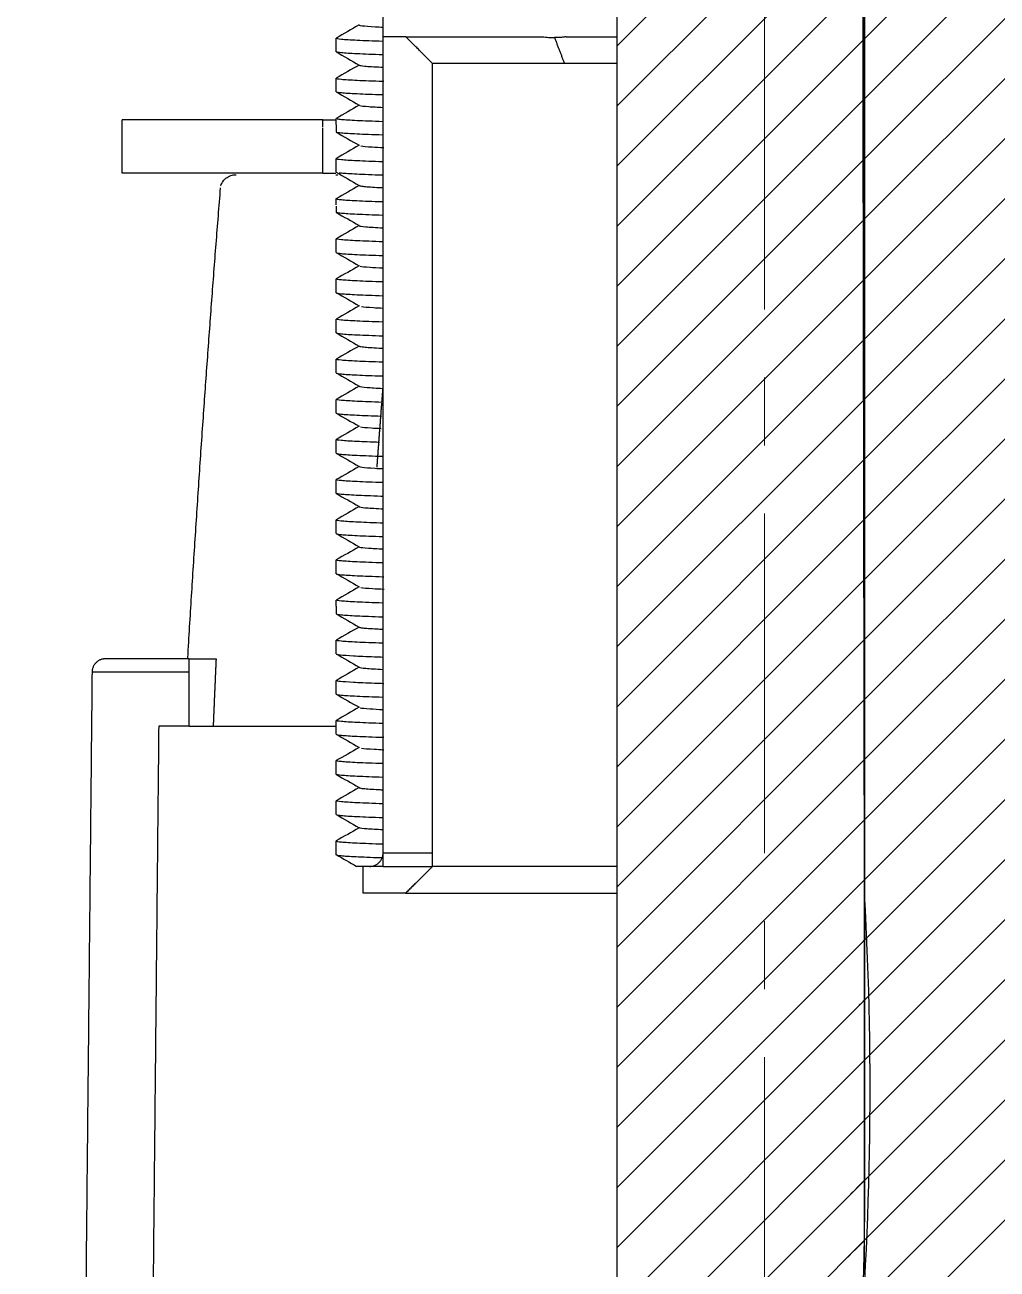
# Model space of a CAD drawing. Header units: millimetres. Extents: x 5775 to 7118, y 2756 to 3596.
# Drawn here: x 6996.28 to 7032.63, y 2988.44 to 3034.94 of the extents above; entities that cross this region are included whole.
import ezdxf

# ---------------------------------------------------------------- set-up
doc = ezdxf.new("R2010")
doc.units = ezdxf.units.MM
doc.linetypes.add('CENTERX2', pattern=[20.32, 12.7, -2.54, 2.54, -2.54])
doc.layers.add('CENTER', color=1, linetype='CENTERX2', lineweight=15)
doc.layers.add('HATCH', color=5, linetype='Continuous')
pattern_1 = [(45, (2875.3092, 107.8626), (-1.122532, 1.122532), [])]

msp = doc.modelspace()

# ---------------------------------------------------------------- hatches: boundary and pattern name
at = {"layer": 'HATCH', "true_color": 0xed1f24}
h = msp.add_hatch(dxfattribs=at)
h.set_pattern_fill('ANSI31', color=240, scale=0.5)
h.set_pattern_definition(pattern_1)
edge = h.paths.add_edge_path()
edge.add_spline(control_points=[(6830.942, 3343.46), (6829.305, 3343.62), (6827.669, 3343.781), (6826.032, 3343.941)], knot_values=[0.02082, 0.02082, 0.02082, 0.02082, 1, 1, 1, 1], weights=[1, 1, 1, 1], degree=3, periodic=0)
edge.add_spline(control_points=[(6826.032, 3343.941), (6826.078, 3344.172), (6826.123, 3344.403), (6826.168, 3344.634), (6826.169, 3344.639), (6826.17, 3344.643), (6826.171, 3344.648)], knot_values=[571.383493, 571.383493, 571.383493, 571.383493, 572.025144, 572.025144, 572.025144, 572.037717, 572.037717, 572.037717, 572.037717], weights=[1, 1, 1, 1, 1, 1, 1], degree=3, periodic=0)
edge.add_spline(control_points=[(6826.171, 3344.648), (6826.228, 3344.939), (6826.287, 3345.231), (6827.067, 3349.02), (6827.984, 3352.494), (6830.206, 3359.339), (6831.51, 3362.704), (6834.784, 3369.939), (6836.841, 3373.771), (6840.27, 3379.254), (6841.47, 3381.039), (6843.978, 3384.513), (6845.284, 3386.201), (6847.991, 3389.472), (6849.392, 3391.056), (6852.272, 3394.109), (6853.752, 3395.578), (6856.77, 3398.388), (6858.301, 3399.727), (6862.963, 3403.55), (6866.234, 3405.912), (6873.078, 3410.229), (6876.658, 3412.186), (6884.038, 3415.634), (6887.843, 3417.129), (6895.078, 3419.456), (6898.488, 3420.35), (6905.352, 3421.76), (6908.804, 3422.275), (6913.878, 3422.758), (6915.509, 3422.872), (6918.758, 3423.016), (6920.374, 3423.047), (6923.606, 3423.029), (6925.228, 3422.98), (6929.928, 3422.718), (6933.016, 3422.399), (6941.187, 3421.153), (6946.254, 3419.963), (6956.174, 3416.769), (6961.015, 3414.767), (6970.294, 3410.024), (6974.721, 3407.286), (6982.151, 3401.839), (6985.255, 3399.245), (6989.317, 3395.405), (6990.442, 3394.287), (6994.626, 3389.923), (6997.524, 3386.456), (7002.499, 3379.563), (7004.632, 3376.194), (7008.483, 3369.185), (7010.195, 3365.551), (7013.159, 3358.102), (7014.408, 3354.285), (7016.42, 3346.565), (7017.184, 3342.657), (7018.274, 3334.461), (7018.552, 3330.175), (7018.552, 3325.94)], knot_values=[310.679283, 310.679283, 310.679283, 310.679283, 311.488996, 311.488996, 321.211898, 321.211898, 330.934801, 330.934801, 342.656507, 342.656507, 348.51736, 348.51736, 354.378213, 354.378213, 360.239066, 360.239066, 366.099919, 366.099919, 371.729383, 371.729383, 382.73059, 382.73059, 393.731797, 393.731797, 404.733003, 404.733003, 414.276214, 414.276214, 423.819425, 423.819425, 428.345828, 428.345828, 432.87223, 432.87223, 437.398632, 437.398632, 445.944145, 445.944145, 460.0257, 460.0257, 474.107256, 474.107256, 488.188811, 488.188811, 499.330812, 499.330812, 503.789592, 503.789592, 516.223688, 516.223688, 527.044101, 527.044101, 537.864514, 537.864514, 548.684928, 548.684928, 559.505341, 559.505341, 571.383493, 571.383493, 571.383493, 571.383493], weights=[1, 1, 1, 1, 1, 1, 1, 1, 1, 1, 1, 1, 1, 1, 1, 1, 1, 1, 1, 1, 1, 1, 1, 1, 1, 1, 1, 1, 1, 1, 1, 1, 1, 1, 1, 1, 1, 1, 1, 1, 1, 1, 1, 1, 1, 1, 1, 1, 1, 1, 1, 1, 1, 1, 1, 1, 1, 1, 1, 1], degree=3, periodic=0)
edge.add_spline(control_points=[(7018.552, 3325.94), (7018.423, 3142.163), (7018.423, 3064.502), (7018.423, 2948.402)], knot_values=[310.255033, 310.255033, 310.255033, 310.255033, 310.679283, 310.679283, 310.679283, 310.679283], weights=[1, 1, 1, 1], degree=3, periodic=0)
edge.add_arc((6974.897, 2972.996), 50, 330.5183, 349.8421)
edge.add_arc((6898.755, 2995.139), 129.125, 346.12667, 363.2479)
edge.add_line((7027.673, 3002.455), (7027.505, 3098.374))
edge.add_spline(control_points=[(7027.505, 3098.374), (7027.505, 3098.374), (7027.505, 3098.374), (7027.505, 3098.375)], knot_values=[308.824903, 308.824903, 308.824903, 308.824903, 308.824909, 308.824909, 308.824909, 308.824909], weights=[1, 1, 1, 1], degree=3, periodic=0)
edge.add_spline(control_points=[(7027.505, 3098.375), (7028.261, 3098.374), (7028.841, 3098.374), (7029.422, 3098.374)], knot_values=[307.825713, 307.825713, 307.825713, 307.825713, 308.824903, 308.824903, 308.824903, 308.824903], weights=[1, 1, 1, 1], degree=3, periodic=0)
edge.add_line((7028.529, 3098.374), (7029.423, 3098.374))
edge.add_spline(control_points=[(7029.423, 3098.374), (7029.423, 3098.882), (7029.423, 3099.389), (7029.423, 3099.896)], knot_values=[307.820714, 307.820714, 307.820714, 307.820714, 307.824903, 307.824903, 307.824903, 307.824903], weights=[1, 1, 1, 1], degree=3, periodic=0)
edge.add_spline(control_points=[(7029.423, 3099.896), (7029.532, 3099.934), (7029.644, 3099.967), (7029.837, 3100.01), (7030.412, 3100.067), (7030.429, 3100.067)], knot_values=[3.592814, 3.592814, 3.592814, 3.592814, 4.154151, 4.154151, 4.546622, 4.546622, 4.546622, 4.546622], weights=[1, 1, 1, 1, 1, 1], degree=3, periodic=0)
edge.add_spline(control_points=[(7030.429, 3100.067), (7030.444, 3100.067), (7030.489, 3100.067), (7030.561, 3100.067)], knot_values=[4.546622, 4.546622, 4.546622, 4.546622, 4.905522, 4.905522, 4.905522, 4.905522], weights=[1, 1, 1, 1], degree=3, periodic=0)
edge.add_spline(control_points=[(7030.561, 3100.067), (7032.315, 3100.067), (7034.069, 3100.067), (7035.823, 3100.067)], knot_values=[4.905522, 4.905522, 4.905522, 4.905522, 10.167191, 10.167191, 10.167191, 10.167191], weights=[1, 1, 1, 1], degree=3, periodic=0)
edge.add_spline(control_points=[(7035.823, 3100.067), (7036.409, 3100.067), (7036.823, 3100.481), (7036.823, 3101.067)], knot_values=[10.167191, 10.167191, 10.167191, 10.167191, 11.737987, 11.737987, 11.737987, 11.737987], weights=[1, 0.804738, 0.804738, 1], degree=3, periodic=0)
edge.add_spline(control_points=[(7036.823, 3101.067), (7036.823, 3102.732), (7036.823, 3104.399), (7036.823, 3106.067)], knot_values=[11.737987, 11.737987, 11.737987, 11.737987, 16.733068, 16.733068, 16.733068, 16.733068], weights=[1, 1, 1, 1], degree=3, periodic=0)
edge.add_spline(control_points=[(7036.823, 3106.067), (7034.046, 3106.067), (7031.504, 3106.067), (7029.423, 3106.067)], knot_values=[16.733068, 16.733068, 16.733068, 16.733068, 18.691736, 18.691736, 18.691736, 18.691736], weights=[1, 0.941042, 0.907757, 0.898145], degree=3, periodic=0)
edge.add_spline(control_points=[(7029.423, 3106.067), (7029.423, 3141.826), (7029.418, 3179.891), (7029.352, 3325.94)], knot_values=[307.507101, 307.507101, 307.507101, 307.507101, 307.803647, 307.803647, 307.803647, 307.803647], weights=[1, 1, 1, 1], degree=3, periodic=0)
edge.add_spline(control_points=[(7029.352, 3325.94), (7029.352, 3326.153), (7029.352, 3326.367), (7029.322, 3331.431), (7028.964, 3336.418), (7027.494, 3346.522), (7026.381, 3351.646), (7023.339, 3361.853), (7021.409, 3366.945), (7016.722, 3376.893), (7013.963, 3381.759), (7007.749, 3390.942), (7004.308, 3395.279), (6997.112, 3403.035), (6993.4, 3406.508), (6985.564, 3412.875), (6981.434, 3415.769), (6972.892, 3420.92), (6968.479, 3423.174), (6958.513, 3427.451), (6952.928, 3429.306), (6941.786, 3432.062), (6936.233, 3432.962), (6928.828, 3433.606), (6926.875, 3433.721), (6923.006, 3433.846), (6921.103, 3433.857), (6913.984, 3433.706), (6908.655, 3433.217), (6900.401, 3431.806), (6897.522, 3431.195), (6890.58, 3429.414), (6886.511, 3428.117), (6878.465, 3425.001), (6874.485, 3423.181), (6866.708, 3419.025), (6862.916, 3416.691), (6855.608, 3411.536), (6852.096, 3408.719), (6844.654, 3401.936), (6840.821, 3397.856), (6834.289, 3389.727), (6831.504, 3385.73), (6826.535, 3377.481), (6824.349, 3373.222), (6820.593, 3364.57), (6819.026, 3360.177), (6816.724, 3352.177), (6815.891, 3348.575), (6815.249, 3344.998)], knot_values=[5, 5, 5, 5, 5.675124, 5.675124, 20.98655, 20.98655, 36.297976, 36.297976, 51.609402, 51.609402, 66.920828, 66.920828, 81.852468, 81.852468, 95.53517, 95.53517, 109.217873, 109.217873, 122.900575, 122.900575, 139.618343, 139.618343, 156.33611, 156.33611, 162.388265, 162.388265, 168.44042, 168.44042, 184.688464, 184.688464, 193.315742, 193.315742, 205.481195, 205.481195, 217.646647, 217.646647, 229.812099, 229.812099, 241.977552, 241.977552, 257.03947, 257.03947, 270.259311, 270.259311, 283.479153, 283.479153, 296.698995, 296.698995, 307.507101, 307.507101, 307.507101, 307.507101], weights=[1, 1, 1, 1, 1, 1, 1, 1, 1, 1, 1, 1, 1, 1, 1, 1, 1, 1, 1, 1, 1, 1, 1, 1, 1, 1, 1, 1, 1, 1, 1, 1, 1, 1, 1, 1, 1, 1, 1, 1, 1, 1, 1, 1, 1, 1, 1, 1, 1, 1], degree=3, periodic=0)
edge.add_spline(control_points=[(6815.249, 3344.998), (6813.309, 3345.188), (6811.638, 3345.352), (6809.966, 3345.515)], knot_values=[4, 4, 4, 4, 5, 5, 5, 5], weights=[1, 1, 1, 1], degree=3, periodic=0)
edge.add_spline(control_points=[(6809.966, 3345.515), (6806.833, 3317.005), (6803.7, 3288.494), (6800.571, 3260.024)], knot_values=[3, 3, 3, 3, 4, 4, 4, 4], weights=[1, 1, 1, 1], degree=3, periodic=0)
edge.add_spline(control_points=[(6800.571, 3260.024), (6808.235, 3259.273), (6815.898, 3258.522), (6823.561, 3257.771)], knot_values=[2, 2, 2, 2, 3, 3, 3, 3], weights=[1, 1, 1, 1], degree=3, periodic=0)
edge.add_spline(control_points=[(6823.561, 3257.771), (6826.022, 3286.334), (6828.482, 3314.897), (6830.942, 3343.46)], knot_values=[1, 1, 1, 1, 2, 2, 2, 2], weights=[1, 1, 1, 1], degree=3, periodic=0)
h = msp.add_hatch(dxfattribs=at)
h.set_pattern_fill('ANSI31', color=240, scale=0.5)
h.set_pattern_definition(pattern_1)
edge = h.paths.add_edge_path()
edge.add_line((7060.323, 3113.817), (7041.423, 3113.817))
edge.add_line((7041.423, 3113.817), (7041.423, 3107.317))
edge.add_line((7041.423, 3107.317), (7039.173, 3107.317))
edge.add_line((7039.173, 3107.317), (7039.173, 3098.374))
edge.add_line((7039.173, 3098.374), (7027.505, 3098.374))
edge.add_spline(control_points=[(7027.505, 3098.374), (7027.506, 3098.218), (7027.506, 3098.062), (7027.507, 3097.906)], knot_values=[308.824909, 308.824909, 308.824909, 308.824909, 308.829538, 308.829538, 308.829538, 308.829538], weights=[1, 1, 1, 1], degree=3, periodic=0)
edge.add_spline(control_points=[(7027.507, 3097.906), (7027.673, 3064.398), (7027.673, 3034.304), (7027.674, 3002.455)], knot_values=[308.829538, 308.829538, 308.829538, 308.829538, 309.824903, 309.824903, 309.824903, 309.824903], weights=[1, 1, 1, 1], degree=3, periodic=0)
edge.add_arc((6898.755, 2995.139), 129.125, -6.49446, 3.24023, ccw=False)
edge.add_spline(control_points=[(7026.696, 2977.692), (7026.872, 2978.999), (7027.041, 2980.389), (7027.06, 2980.5), (7027.053, 2980.648), (7027.36, 2983.541), (7027.592, 2986.849), (7027.673, 2989.359), (7027.673, 2994.984), (7027.673, 2999.182), (7027.674, 3002.437)], knot_values=[309.824948, 309.824948, 309.824948, 309.824948, 309.833274, 309.833978, 309.834708, 309.846755, 309.847974, 309.859, 309.866317, 309.891884, 309.891884, 309.891884, 309.891884], weights=[0.999824, 0.999892, 0.999975, 0.999736, 0.999388, 0.999379, 0.999401, 0.999437, 0.999586, 0.999788, 0.999999], degree=3, periodic=0)
edge.add_arc((6898.755, 2995.139), 129.125, 351.42165, 353.0454, ccw=False)
edge.add_spline(control_points=[(7025.874, 2972.463), (7025.95, 2972.833), (7026.048, 2973.344), (7026.305, 2974.939), (7026.509, 2976.304), (7026.682, 2977.585), (7026.696, 2977.692)], knot_values=[309.891884, 309.891884, 309.891884, 309.891884, 309.894557, 309.895522, 309.90299, 309.903675, 309.903675, 309.903675, 309.903675], weights=[0.99969, 0.999689, 0.999691, 0.99971, 0.999753, 0.999819, 0.999824], degree=3, periodic=0)
edge.add_arc((6898.755, 2995.139), 129.125, 346.12667, 350.60469, ccw=False)
edge.add_arc((6974.897, 2972.996), 50, 325.0318, 349.8421, ccw=False)
edge.add_line((7015.871, 2944.34), (7004.152, 2927.584))
edge.add_arc((7033.47, 2907.082), 35.774, 145.0353, 180.0023)
edge.add_line((6997.695, 2907.081), (6997.695, 2871.843))
edge.add_line((6997.695, 2871.843), (7009.195, 2871.843))
edge.add_line((7009.195, 2871.843), (7009.195, 2901.843))
edge.add_line((7009.195, 2901.843), (7009.195, 2907.081))
edge.add_arc((7033.47, 2907.082), 24.274, 145.0371, 180.0034, ccw=False)
edge.add_line((7013.576, 2920.993), (7025.295, 2937.749))
edge.add_arc((6974.897, 2972.996), 61.5, 325.03178, 339.96887)
edge.add_arc((7057.541, 2961.096), 26.5, 200.2347, 214.996)
edge.add_line((7035.833, 2945.897), (7053.27, 2920.991))
edge.add_arc((7033.402, 2907.081), 24.253, 0.0004, 34.9966, ccw=False)
edge.add_line((7057.655, 2907.081), (7057.655, 2871.843))
edge.add_line((7057.655, 2871.843), (7069.155, 2871.843))
edge.add_line((7069.155, 2871.843), (7069.155, 2907.081))
edge.add_arc((7037.044, 2908.23), 32.131, 357.9516, 397.0436)
edge.add_line((7062.691, 2927.586), (7048.138, 2948.372))
edge.add_arc((7070.652, 2967.221), 29.362, 200.0314, 219.9371, ccw=False)
edge.add_arc((7204.75, 2993.932), 165.812, 176.94927, 192.81159, ccw=False)
edge.add_line((7039.173, 3002.756), (7039.173, 3085.317))
edge.add_line((7039.173, 3085.317), (7041.423, 3085.317))
edge.add_line((7041.423, 3085.317), (7041.423, 3078.817))
edge.add_line((7041.423, 3078.817), (7060.323, 3078.817))
edge.add_line((7060.323, 3078.817), (7060.323, 3113.817))

# ---------------------------------------------------------------- linework, layer by layer
at = {"color": 7, "linetype": 'Continuous', "lineweight": 25}
msp.add_line((7027.673, 2988.443), (7027.673, 3064.679), dxfattribs=at)
for points, degree in [([(7009.673, 3034.491), (7009.673, 3035.941), (7009.673, 3037.802)], 2), ([(7008.777, 3034.936), (7008.492, 3034.771), (7008.208, 3034.607), (7007.923, 3034.442)], 3), ([(7007.923, 3033.929), (7007.923, 3034.186), (7007.923, 3034.443)], 2), ([(7010.523, 3034.491), (7010.098, 3034.491), (7009.673, 3034.491)], 2), ([(7007.923, 3033.929), (7008.208, 3033.765), (7008.493, 3033.6), (7008.777, 3033.436)], 3), ([(7008.778, 3033.436), (7008.493, 3033.271), (7008.208, 3033.107), (7007.923, 3032.942)], 3), ([(7027.667, 3033.635), (7027.67, 3033.638), (7027.673, 3033.641)], 2), ([(7007.923, 3032.429), (7007.923, 3032.686), (7007.923, 3032.943)], 2), ([(7007.923, 3032.429), (7008.208, 3032.265), (7008.492, 3032.1), (7008.777, 3031.936)], 3), ([(7008.777, 3031.936), (7008.492, 3031.771), (7008.208, 3031.607), (7007.923, 3031.443)], 3), ([(7007.423, 3031.391), (7003.673, 3031.391), (6999.923, 3031.391)], 2), ([(6999.923, 3029.391), (6999.923, 3030.391), (6999.923, 3031.391)], 2), ([(7007.923, 3031.215), (7007.923, 3031.329), (7007.923, 3031.443)], 2), ([(7007.423, 3029.391), (7007.423, 3030.234), (7007.423, 3031.078)], 2), ([(7007.923, 3031.201), (7007.923, 3031.065), (7007.923, 3030.929)], 2), ([(7007.923, 3030.929), (7008.208, 3030.765), (7008.492, 3030.6), (7008.777, 3030.436)], 3), ([(7008.777, 3030.436), (7008.492, 3030.271), (7008.208, 3030.107), (7007.923, 3029.943)], 3), ([(7007.423, 3029.391), (7003.673, 3029.391), (6999.923, 3029.391)], 2), ([(7007.923, 3029.429), (7008.208, 3029.265), (7008.492, 3029.1), (7008.777, 3028.936)], 3), ([(7008.777, 3028.936), (7008.493, 3028.771), (7008.208, 3028.607), (7007.923, 3028.442)], 3), ([(7007.923, 3028.166), (7007.923, 3028.048), (7007.923, 3027.929)], 2), ([(7007.923, 3027.929), (7008.207, 3027.765), (7008.492, 3027.6), (7008.777, 3027.436)], 3), ([(7008.777, 3027.436), (7008.492, 3027.271), (7008.207, 3027.107), (7007.923, 3026.943)], 3), ([(7007.923, 3026.429), (7008.208, 3026.265), (7008.492, 3026.1), (7008.777, 3025.936)], 3), ([(7008.777, 3025.936), (7008.492, 3025.771), (7008.208, 3025.607), (7007.923, 3025.442)], 3), ([(7007.923, 3024.929), (7008.208, 3024.765), (7008.493, 3024.6), (7008.777, 3024.436)], 3), ([(7008.778, 3024.436), (7008.493, 3024.271), (7008.208, 3024.107), (7007.923, 3023.942)], 3), ([(7007.923, 3023.429), (7008.208, 3023.265), (7008.493, 3023.1), (7008.777, 3022.936)], 3), ([(7008.778, 3022.936), (7008.493, 3022.771), (7008.208, 3022.607), (7007.923, 3022.442)], 3), ([(7007.923, 3021.929), (7008.208, 3021.765), (7008.492, 3021.6), (7008.777, 3021.436)], 3), ([(7008.777, 3021.436), (7008.493, 3021.271), (7008.208, 3021.107), (7007.923, 3020.942)], 3), ([(7007.923, 3020.429), (7008.208, 3020.265), (7008.492, 3020.101), (7008.777, 3019.936)], 3), ([(7008.777, 3019.935), (7008.493, 3019.771), (7008.208, 3019.607), (7007.923, 3019.442)], 3), ([(7007.923, 3018.929), (7008.208, 3018.765), (7008.493, 3018.6), (7008.777, 3018.436)], 3), ([(7008.778, 3018.436), (7008.493, 3018.271), (7008.208, 3018.107), (7007.923, 3017.942)], 3), ([(7007.923, 3017.429), (7008.208, 3017.265), (7008.492, 3017.1), (7008.777, 3016.936)], 3), ([(7008.777, 3016.936), (7008.492, 3016.771), (7008.208, 3016.607), (7007.923, 3016.443)], 3), ([(7007.923, 3015.929), (7008.208, 3015.765), (7008.493, 3015.6), (7008.778, 3015.436)], 3), ([(7008.778, 3015.436), (7008.493, 3015.271), (7008.208, 3015.107), (7007.923, 3014.942)], 3), ([(7007.923, 3014.429), (7008.208, 3014.265), (7008.493, 3014.1), (7008.777, 3013.936)], 3), ([(7008.778, 3013.936), (7008.493, 3013.771), (7008.208, 3013.607), (7007.923, 3013.442)], 3), ([(7007.923, 3013.216), (7007.923, 3013.072), (7007.923, 3012.929)], 2), ([(7007.923, 3012.929), (7008.207, 3012.765), (7008.492, 3012.6), (7008.777, 3012.436)], 3), ([(7008.777, 3012.436), (7008.492, 3012.271), (7008.208, 3012.107), (7007.923, 3011.943)], 3), ([(7007.923, 3011.429), (7008.208, 3011.265), (7008.492, 3011.1), (7008.777, 3010.936)], 3), ([(7002.423, 3011.248), (7000.859, 3011.248), (6999.295, 3011.248)], 2), ([(7008.777, 3010.936), (7008.493, 3010.771), (7008.208, 3010.607), (7007.923, 3010.442)], 3), ([(6998.793, 3010.751), (6998.67, 2998.437), (6998.547, 2986.123)], 2), ([(7007.923, 3009.929), (7008.208, 3009.765), (7008.492, 3009.6), (7008.777, 3009.436)], 3), ([(7008.777, 3009.436), (7008.492, 3009.271), (7008.208, 3009.107), (7007.923, 3008.943)], 3), ([(7001.285, 3008.736), (7001.162, 2996.421), (7001.039, 2984.106)], 2), ([(7002.423, 3008.736), (7001.854, 3008.736), (7001.285, 3008.736)], 2), ([(7007.923, 3008.429), (7008.208, 3008.265), (7008.492, 3008.1), (7008.777, 3007.936)], 3), ([(7008.777, 3007.936), (7008.492, 3007.771), (7008.208, 3007.607), (7007.923, 3007.443)], 3), ([(7007.923, 3006.929), (7008.208, 3006.765), (7008.493, 3006.6), (7008.777, 3006.436)], 3), ([(7008.777, 3006.436), (7008.493, 3006.271), (7008.208, 3006.107), (7007.923, 3005.942)], 3), ([(7007.923, 3005.429), (7008.208, 3005.265), (7008.493, 3005.101), (7008.777, 3004.936)], 3), ([(7008.777, 3004.936), (7008.492, 3004.771), (7008.208, 3004.607), (7007.923, 3004.443)], 3), ([(7007.923, 3003.929), (7007.923, 3004.186), (7007.923, 3004.443)], 2), ([(7007.924, 3003.93), (7008.177, 3003.784), (7008.43, 3003.638), (7008.683, 3003.492)], 3), ([(7009.173, 3003.491), (7008.928, 3003.491), (7008.682, 3003.491)], 2), ([(7009.673, 3003.491), (7009.423, 3003.491), (7009.173, 3003.491)], 2), ([(7011.523, 3003.491), (7011.023, 3002.991), (7010.523, 3002.491)], 2), ([(7027.674, 3003.34), (7027.673, 3003.341), (7027.671, 3003.342)], 2), ([(7010.523, 3002.491), (7009.723, 3002.491), (7008.923, 3002.491)], 2)]:
    msp.add_open_spline(points, degree=degree)
at = {"lineweight": -3}
for points, knots in [([(7008.782, 3034.929), (7008.796, 3034.922), (7008.893, 3034.901), (7009.22, 3034.876), (7009.57, 3034.858), (7009.673, 3034.853)], [269.763363, 269.763363, 269.763363, 269.763363, 271.226408, 273.692103, 274.602771, 274.602771, 274.602771, 274.602771]), ([(7007.923, 3034.443), (7007.923, 3034.43), (7008.053, 3034.405), (7008.645, 3034.367), (7009.294, 3034.342), (7009.672, 3034.33), (7009.673, 3034.33)], [-50.421311, -50.421311, -50.421311, -50.421311, -47.900246, -45.379181, -42.858115, -42.85474, -42.85474, -42.85474, -42.85474]), ([(7009.673, 3033.816), (7009.671, 3033.816), (7009.291, 3033.829), (7008.642, 3033.854), (7008.086, 3033.889), (7007.947, 3033.912), (7007.929, 3033.923)], [42.847031, 42.847031, 42.847031, 42.847031, 42.85806, 45.379123, 47.900185, 49.996853, 49.996853, 49.996853, 49.996853]), ([(7008.783, 3033.429), (7008.802, 3033.418), (7008.95, 3033.394), (7009.351, 3033.369), (7009.648, 3033.355), (7009.677, 3033.353)], [2.808689, 2.808689, 2.808689, 2.808689, 4.931383, 7.397074, 7.650675, 7.650675, 7.650675, 7.650675]), ([(7007.923, 3032.943), (7007.923, 3032.93), (7008.054, 3032.905), (7008.645, 3032.868), (7009.3, 3032.842), (7009.688, 3032.829), (7009.697, 3032.829)], [0.000002, 0.000002, 0.000002, 0.000002, 2.521064, 5.042128, 7.563192, 7.623769, 7.623769, 7.623769, 7.623769]), ([(7009.673, 3032.316), (7009.669, 3032.316), (7009.288, 3032.329), (7008.643, 3032.354), (7008.151, 3032.385), (7008.004, 3032.404), (7007.971, 3032.41)], [42.831783, 42.831783, 42.831783, 42.831783, 42.858089, 45.379153, 47.900217, 49.165638, 49.165638, 49.165638, 49.165638]), ([(7008.802, 3031.922), (7008.849, 3031.909), (7009.052, 3031.886), (7009.458, 3031.863), (7009.673, 3031.853)], [98.627656, 98.627656, 98.627656, 98.627656, 101.093347, 102.999775, 102.999775, 102.999775, 102.999775]), ([(7007.952, 3031.428), (7007.983, 3031.421), (7008.129, 3031.4), (7008.643, 3031.368), (7009.29, 3031.343), (7009.674, 3031.33), (7009.681, 3031.33)], [0.969936, 0.969936, 0.969936, 0.969936, 2.521066, 5.042133, 7.563199, 7.612204, 7.612204, 7.612204, 7.612204]), ([(7009.673, 3030.816), (7009.666, 3030.816), (7009.283, 3030.829), (7008.639, 3030.854), (7008.084, 3030.889), (7007.946, 3030.912), (7007.928, 3030.923)], [42.814055, 42.814055, 42.814055, 42.814055, 42.858127, 45.379193, 47.900259, 50.010329, 50.010329, 50.010329, 50.010329]), ([(7008.845, 3030.413), (7008.922, 3030.4), (7009.148, 3030.38), (7009.536, 3030.36), (7009.704, 3030.352)], [194.789621, 194.789621, 194.789621, 194.789621, 197.255312, 198.731669, 198.731669, 198.731669, 198.731669]), ([(7007.923, 3029.943), (7007.923, 3029.93), (7008.054, 3029.905), (7008.643, 3029.868), (7009.286, 3029.843), (7009.667, 3029.83), (7009.673, 3029.83)], [0, 0, 0, 0, 2.521064, 5.042128, 7.563192, 7.602845, 7.602845, 7.602845, 7.602845]), ([(7003.611, 3028.922), (7003.626, 3028.983), (7003.655, 3029.043), (7003.692, 3029.095), (7003.732, 3029.15), (7003.783, 3029.198), (7003.84, 3029.236), (7003.897, 3029.274), (7003.961, 3029.302), (7004.026, 3029.319), (7004.076, 3029.332), (7004.128, 3029.338), (7004.18, 3029.338)], [-0.7648052, -0.7648052, -0.7648052, -0.7648052, -0.5695643, -0.5695643, -0.5695643, -0.3619061, -0.3619061, -0.3619061, -0.155579, -0.155579, -0.155579, 0, 0, 0, 0]), ([(7009.684, 3029.316), (7009.672, 3029.316), (7009.282, 3029.329), (7008.629, 3029.355), (7008.198, 3029.382), (7008.058, 3029.398), (7008.034, 3029.401)], [42.776122, 42.776122, 42.776122, 42.776122, 42.858089, 45.379153, 47.900217, 48.511764, 48.511764, 48.511764, 48.511764]), ([(7008.783, 3028.93), (7008.798, 3028.921), (7008.909, 3028.899), (7009.257, 3028.874), (7009.6, 3028.857), (7009.688, 3028.853)], [289.319414, 289.319414, 289.319414, 289.319414, 290.951585, 293.417277, 294.190297, 294.190297, 294.190297, 294.190297]), ([(7007.923, 3028.443), (7007.923, 3028.43), (7008.055, 3028.405), (7008.634, 3028.368), (7009.283, 3028.343), (7009.666, 3028.33), (7009.673, 3028.33)], [0.000001, 0.000001, 0.000001, 0.000001, 2.521062, 5.042125, 7.563187, 7.612187, 7.612187, 7.612187, 7.612187]), ([(7009.689, 3027.816), (7009.683, 3027.816), (7009.296, 3027.828), (7008.639, 3027.854), (7008.123, 3027.887), (7007.979, 3027.907), (7007.949, 3027.915)], [-7.60779, -7.60779, -7.60779, -7.60779, -7.563198, -5.042132, -2.521066, -0.918013, -0.918013, -0.918013, -0.918013]), ([(7008.782, 3027.429), (7008.804, 3027.417), (7008.973, 3027.392), (7009.394, 3027.366), (7009.673, 3027.353), (7009.673, 3027.353)], [22.300369, 22.300369, 22.300369, 22.300369, 24.656914, 27.122606, 27.124112, 27.124112, 27.124112, 27.124112]), ([(7009.693, 3026.829), (7009.686, 3026.83), (7009.3, 3026.842), (7008.645, 3026.868), (7008.054, 3026.905), (7007.923, 3026.93), (7007.923, 3026.943)], [42.807733, 42.807733, 42.807733, 42.807733, 42.858123, 45.379189, 47.900255, 50.421321, 50.421321, 50.421321, 50.421321]), ([(7007.928, 3026.423), (7007.946, 3026.413), (7008.083, 3026.389), (7008.641, 3026.354), (7009.293, 3026.329), (7009.674, 3026.316), (7009.674, 3026.316)], [-50.009917, -50.009917, -50.009917, -50.009917, -47.900248, -45.379182, -42.858116, -42.855796, -42.855796, -42.855796, -42.855796]), ([(7008.815, 3025.919), (7008.873, 3025.906), (7009.084, 3025.884), (7009.48, 3025.862), (7009.673, 3025.853)], [118.353188, 118.353188, 118.353188, 118.353188, 120.818879, 122.546926, 122.546926, 122.546926, 122.546926]), ([(7009.678, 3025.33), (7009.676, 3025.33), (7009.295, 3025.342), (7008.645, 3025.367), (7008.053, 3025.405), (7007.923, 3025.43), (7007.923, 3025.443)], [-7.57753, -7.57753, -7.57753, -7.57753, -7.563197, -5.042131, -2.521066, -0.000001, -0.000001, -0.000001, -0.000001]), ([(7007.928, 3024.923), (7007.946, 3024.912), (7008.085, 3024.889), (7008.642, 3024.854), (7009.291, 3024.829), (7009.671, 3024.816), (7009.673, 3024.816)], [-50.006323, -50.006323, -50.006323, -50.006323, -47.900186, -45.379124, -42.858062, -42.847492, -42.847492, -42.847492, -42.847492]), ([(7008.861, 3024.411), (7008.947, 3024.398), (7009.171, 3024.379), (7009.538, 3024.36), (7009.673, 3024.353)], [214.515153, 214.515153, 214.515153, 214.515153, 216.980845, 218.180136, 218.180136, 218.180136, 218.180136]), ([(7009.683, 3023.83), (7009.679, 3023.83), (7009.297, 3023.842), (7008.645, 3023.867), (7008.054, 3023.905), (7007.923, 3023.93), (7007.923, 3023.943)], [-7.591504, -7.591504, -7.591504, -7.591504, -7.563191, -5.042128, -2.521064, -0.000002, -0.000002, -0.000002, -0.000002]), ([(7007.929, 3023.423), (7007.947, 3023.412), (7008.085, 3023.389), (7008.643, 3023.354), (7009.291, 3023.329), (7009.674, 3023.316), (7009.68, 3023.316)], [0.422702, 0.422702, 0.422702, 0.422702, 2.521063, 5.042127, 7.56319, 7.604733, 7.604733, 7.604733, 7.604733]), ([(7008.783, 3022.929), (7008.8, 3022.919), (7008.931, 3022.897), (7009.306, 3022.871), (7009.628, 3022.856), (7009.685, 3022.853)], [308.769426, 308.769426, 308.769426, 308.769426, 310.677118, 313.14281, 313.642632, 313.642632, 313.642632, 313.642632]), ([(7009.673, 3022.33), (7009.669, 3022.33), (7009.288, 3022.343), (7008.643, 3022.368), (7008.053, 3022.405), (7007.923, 3022.43), (7007.923, 3022.443)], [42.829064, 42.829064, 42.829064, 42.829064, 42.858119, 45.379185, 47.900251, 50.421315, 50.421315, 50.421315, 50.421315]), ([(7007.928, 3021.923), (7007.946, 3021.913), (7008.084, 3021.889), (7008.639, 3021.854), (7009.286, 3021.829), (7009.675, 3021.816), (7009.686, 3021.816)], [0.411324, 0.411324, 0.411324, 0.411324, 2.521066, 5.042132, 7.563198, 7.637467, 7.637467, 7.637467, 7.637467]), ([(7008.788, 3021.427), (7008.818, 3021.414), (7009, 3021.39), (7009.42, 3021.365), (7009.672, 3021.353)], [41.916754, 41.916754, 41.916754, 41.916754, 44.382445, 46.624789, 46.624789, 46.624789, 46.624789]), ([(7009.63, 3020.831), (7009.266, 3020.843), (7008.638, 3020.868), (7008.054, 3020.905), (7007.923, 3020.93), (7007.923, 3020.943)], [42.912817, 42.912817, 42.912817, 42.912817, 45.379141, 47.900204, 50.421267, 50.421267, 50.421267, 50.421267]), ([(7007.929, 3020.423), (7007.946, 3020.412), (7008.085, 3020.39), (7008.623, 3020.355), (7009.252, 3020.33), (7009.612, 3020.318)], [-50.000784, -50.000784, -50.000784, -50.000784, -47.900212, -45.379148, -42.937241, -42.937241, -42.937241, -42.937241]), ([(7008.83, 3019.916), (7008.899, 3019.903), (7009.103, 3019.883), (7009.46, 3019.864), (7009.599, 3019.857)], [138.078719, 138.078719, 138.078719, 138.078719, 140.544411, 141.830479, 141.830479, 141.830479, 141.830479]), ([(7009.542, 3019.334), (7009.215, 3019.345), (7008.615, 3019.369), (7008.055, 3019.405), (7007.923, 3019.43), (7007.923, 3019.443)], [-7.314601, -7.314601, -7.314601, -7.314601, -5.042125, -2.521062, -0.000002, -0.000002, -0.000002, -0.000002]), ([(7007.929, 3018.923), (7007.947, 3018.912), (7008.085, 3018.89), (7008.638, 3018.854), (7009.296, 3018.828), (7009.684, 3018.816), (7009.692, 3018.815)], [-49.994918, -49.994918, -49.994918, -49.994918, -47.900247, -45.379181, -42.858116, -42.803759, -42.803759, -42.803759, -42.803759]), ([(7008.783, 3018.429), (7008.796, 3018.422), (7008.891, 3018.402), (7009.217, 3018.376), (7009.566, 3018.358), (7009.673, 3018.353)], [232.835649, 232.835649, 232.835649, 232.835649, 234.240685, 236.706376, 237.668858, 237.668858, 237.668858, 237.668858]), ([(7009.68, 3017.83), (7009.677, 3017.83), (7009.296, 3017.842), (7008.644, 3017.868), (7008.054, 3017.905), (7007.923, 3017.93), (7007.923, 3017.943)], [-7.586284, -7.586284, -7.586284, -7.586284, -7.563197, -5.042131, -2.521066, -0.000002, -0.000002, -0.000002, -0.000002]), ([(7009.677, 3017.316), (7009.649, 3017.317), (7009.252, 3017.33), (7008.608, 3017.356), (7008.077, 3017.39), (7007.946, 3017.413), (7007.928, 3017.423)], [-7.492105, -7.492105, -7.492105, -7.492105, -7.309426, -4.872951, -2.436475, -0.418396, -0.418396, -0.418396, -0.418396]), ([(7008.782, 3016.929), (7008.802, 3016.918), (7008.955, 3016.894), (7009.354, 3016.869), (7009.649, 3016.855), (7009.673, 3016.853)], [328.235517, 328.235517, 328.235517, 328.235517, 330.40265, 332.868341, 333.083333, 333.083333, 333.083333, 333.083333]), ([(7007.923, 3016.443), (7007.923, 3016.431), (7008.044, 3016.407), (7008.596, 3016.37), (7009.236, 3016.344), (7009.635, 3016.331), (7009.673, 3016.33)], [-36.547134, -36.547134, -36.547134, -36.547134, -34.110659, -31.674183, -29.237708, -28.986465, -28.986465, -28.986465, -28.986465]), ([(7007.929, 3015.923), (7007.947, 3015.912), (7008.086, 3015.889), (7008.642, 3015.854), (7009.294, 3015.829), (7009.678, 3015.816), (7009.682, 3015.816)], [-49.998818, -49.998818, -49.998818, -49.998818, -47.900184, -45.379122, -42.858059, -42.826054, -42.826054, -42.826054, -42.826054]), ([(7008.798, 3015.423), (7008.841, 3015.41), (7009.04, 3015.387), (7009.455, 3015.363), (7009.687, 3015.353)], [61.642285, 61.642285, 61.642285, 61.642285, 64.107977, 66.149536, 66.149536, 66.149536, 66.149536]), ([(7009.673, 3014.83), (7009.672, 3014.83), (7009.293, 3014.842), (7008.645, 3014.868), (7008.054, 3014.905), (7007.923, 3014.93), (7007.923, 3014.943)], [-7.570647, -7.570647, -7.570647, -7.570647, -7.563192, -5.042128, -2.521064, -0.000002, -0.000002, -0.000002, -0.000002]), ([(7007.928, 3014.423), (7007.947, 3014.412), (7008.086, 3014.389), (7008.643, 3014.354), (7009.297, 3014.328), (7009.69, 3014.316), (7009.704, 3014.315)], [0.424524, 0.424524, 0.424524, 0.424524, 2.521064, 5.042128, 7.563192, 7.658188, 7.658188, 7.658188, 7.658188]), ([(7008.847, 3013.913), (7008.925, 3013.9), (7009.156, 3013.88), (7009.546, 3013.859), (7009.709, 3013.852)], [157.804251, 157.804251, 157.804251, 157.804251, 160.269942, 161.692777, 161.692777, 161.692777, 161.692777]), ([(7009.675, 3013.33), (7009.67, 3013.33), (7009.288, 3013.343), (7008.643, 3013.368), (7008.053, 3013.405), (7007.923, 3013.43), (7007.923, 3013.443)], [-7.596967, -7.596967, -7.596967, -7.596967, -7.563199, -5.042132, -2.521066, -0.000001, -0.000001, -0.000001, -0.000001]), ([(7007.928, 3012.923), (7007.946, 3012.912), (7008.085, 3012.889), (7008.639, 3012.854), (7009.288, 3012.829), (7009.677, 3012.816), (7009.689, 3012.816)], [-50.007455, -50.007455, -50.007455, -50.007455, -47.90026, -45.379194, -42.858128, -42.778991, -42.778991, -42.778991, -42.778991]), ([(7008.782, 3012.429), (7008.797, 3012.421), (7008.908, 3012.399), (7009.254, 3012.374), (7009.589, 3012.357), (7009.673, 3012.353)], [252.324016, 252.324016, 252.324016, 252.324016, 253.966216, 256.431907, 257.180596, 257.180596, 257.180596, 257.180596]), ([(7009.677, 3011.83), (7009.669, 3011.83), (7009.287, 3011.843), (7008.643, 3011.868), (7008.054, 3011.905), (7007.923, 3011.93), (7007.923, 3011.943)], [-7.61074, -7.61074, -7.61074, -7.61074, -7.563192, -5.042128, -2.521064, 0, 0, 0, 0]), ([(7007.928, 3011.422), (7007.944, 3011.413), (7008.06, 3011.393), (7008.513, 3011.361), (7009.127, 3011.334), (7009.563, 3011.319), (7009.674, 3011.315)], [0.406989, 0.406989, 0.406989, 0.406989, 2.279366, 4.558733, 6.838099, 7.573175, 7.573175, 7.573175, 7.573175]), ([(7008.783, 3010.93), (7008.804, 3010.917), (7008.973, 3010.892), (7009.397, 3010.866), (7009.673, 3010.853)], [347.756276, 347.756276, 347.756276, 347.756276, 350.128181, 352.589966, 352.589966, 352.589966, 352.589966]), ([(7007.923, 3010.443), (7007.923, 3010.431), (7008.031, 3010.412), (7008.513, 3010.377), (7009.133, 3010.35), (7009.578, 3010.334), (7009.698, 3010.33)], [-15.95557, -15.95557, -15.95557, -15.95557, -13.676204, -11.396836, -9.117469, -8.329511, -8.329511, -8.329511, -8.329511]), ([(7007.928, 3009.923), (7007.946, 3009.912), (7008.085, 3009.89), (7008.639, 3009.854), (7009.293, 3009.829), (7009.676, 3009.816), (7009.679, 3009.816)], [0.422656, 0.422656, 0.422656, 0.422656, 2.521066, 5.042132, 7.563198, 7.585385, 7.585385, 7.585385, 7.585385]), ([(7008.814, 3009.419), (7008.872, 3009.406), (7009.084, 3009.384), (7009.486, 3009.362), (7009.684, 3009.353)], [81.367816, 81.367816, 81.367816, 81.367816, 83.833507, 85.568655, 85.568655, 85.568655, 85.568655]), ([(7009.683, 3008.83), (7009.679, 3008.83), (7009.297, 3008.842), (7008.645, 3008.868), (7008.054, 3008.905), (7007.923, 3008.93), (7007.923, 3008.943)], [42.830387, 42.830387, 42.830387, 42.830387, 42.858122, 45.379188, 47.900254, 50.42132, 50.42132, 50.42132, 50.42132]), ([(7007.928, 3008.423), (7007.946, 3008.413), (7008.084, 3008.389), (7008.641, 3008.354), (7009.3, 3008.328), (7009.691, 3008.316), (7009.701, 3008.315)], [-50.009383, -50.009383, -50.009383, -50.009383, -47.900251, -45.379185, -42.858119, -42.79754, -42.79754, -42.79754, -42.79754]), ([(7008.872, 3007.909), (7008.964, 3007.896), (7009.197, 3007.877), (7009.57, 3007.858), (7009.705, 3007.852)], [177.529779, 177.529779, 177.529779, 177.529779, 179.995471, 181.178575, 181.178575, 181.178575, 181.178575]), ([(7009.673, 3007.33), (7009.672, 3007.33), (7009.294, 3007.342), (7008.645, 3007.367), (7008.053, 3007.405), (7007.923, 3007.43), (7007.923, 3007.443)], [-7.566267, -7.566267, -7.566267, -7.566267, -7.563198, -5.042132, -2.521066, 0, 0, 0, 0]), ([(7009.685, 3006.816), (7009.68, 3006.816), (7009.295, 3006.829), (7008.642, 3006.854), (7008.085, 3006.889), (7007.946, 3006.913), (7007.928, 3006.923)], [42.819957, 42.819957, 42.819957, 42.819957, 42.858064, 45.379126, 47.900189, 50.008815, 50.008815, 50.008815, 50.008815]), ([(7008.783, 3006.429), (7008.8, 3006.42), (7008.925, 3006.397), (7009.294, 3006.372), (7009.624, 3006.356), (7009.69, 3006.353)], [271.869649, 271.869649, 271.869649, 271.869649, 273.691743, 276.157435, 276.736753, 276.736753, 276.736753, 276.736753]), ([(7009.673, 3005.83), (7009.672, 3005.83), (7009.294, 3005.842), (7008.645, 3005.867), (7008.054, 3005.905), (7007.923, 3005.93), (7007.923, 3005.943)], [-7.568119, -7.568119, -7.568119, -7.568119, -7.563192, -5.042128, -2.521064, -0.000002, -0.000002, -0.000002, -0.000002]), ([(7007.983, 3005.408), (7008.015, 3005.402), (7008.162, 3005.385), (7008.643, 3005.354), (7009.288, 3005.329), (7009.669, 3005.316), (7009.673, 3005.316)], [1.401229, 1.401229, 1.401229, 1.401229, 2.521064, 5.042127, 7.563191, 7.590571, 7.590571, 7.590571, 7.590571]), ([(7009.674, 3004.855), (7009.421, 3004.867), (7009.001, 3004.89), (7008.816, 3004.914), (7008.787, 3004.927)], [86.694251, 86.694251, 86.694251, 86.694251, 88.946138, 91.416864, 91.416864, 91.416864, 91.416864]), ([(7007.923, 3004.443), (7007.923, 3004.43), (7008.056, 3004.405), (7008.647, 3004.367), (7009.299, 3004.342), (7009.687, 3004.33), (7009.695, 3004.329)], [-50.421164, -50.421164, -50.421164, -50.421164, -47.900106, -45.379048, -42.85799, -42.80378, -42.80378, -42.80378, -42.80378]), ([(7007.928, 3003.923), (7007.945, 3003.913), (7008.077, 3003.89), (7008.603, 3003.856), (7009.229, 3003.831), (7009.616, 3003.818), (7009.642, 3003.817)], [0.402834, 0.402834, 0.402834, 0.402834, 2.453739, 4.907478, 7.361217, 7.532319, 7.532319, 7.532319, 7.532319])]:
    msp.add_open_spline(points, degree=3, knots=knots, dxfattribs=at)
for points, degree in [([(7009.673, 3003.491), (7009.673, 3018.991), (7009.673, 3034.491)], 2), ([(7011.523, 3033.491), (7011.023, 3033.991), (7010.523, 3034.491)], 2), ([(7015.629, 3034.491), (7015.709, 3034.48), (7015.862, 3034.464), (7016.01, 3034.459), (7016.082, 3034.459)], 3), ([(7016.521, 3034.491), (7016.472, 3034.484), (7016.375, 3034.472), (7016.229, 3034.461), (7016.131, 3034.459), (7016.082, 3034.459)], 3), ([(7016.082, 3034.459), (7016.268, 3033.975), (7016.454, 3033.491)], 2), ([(7011.523, 3003.491), (7011.523, 3018.491), (7011.523, 3033.491)], 2), ([(7007.423, 3031.109), (7007.423, 3031.25), (7007.423, 3031.391)], 2), ([(7007.923, 3029.429), (7007.923, 3029.686), (7007.923, 3029.943)], 2), ([(7007.913, 3029.338), (7007.945, 3029.338), (7007.978, 3029.338)], 2), ([(7007.923, 3028.215), (7007.923, 3028.329), (7007.923, 3028.443)], 2), ([(7007.923, 3026.429), (7007.923, 3026.686), (7007.923, 3026.943)], 2), ([(7008.783, 3025.93), (7008.78, 3025.931), (7008.778, 3025.932), (7008.776, 3025.934)], 3), ([(7007.923, 3024.929), (7007.923, 3025.186), (7007.923, 3025.443)], 2), ([(7007.923, 3023.429), (7007.923, 3023.686), (7007.923, 3023.943)], 2), ([(7007.923, 3021.929), (7007.923, 3022.186), (7007.923, 3022.443)], 2), ([(7007.923, 3020.429), (7007.923, 3020.686), (7007.923, 3020.943)], 2), ([(7007.923, 3018.929), (7007.923, 3019.186), (7007.923, 3019.443)], 2), ([(7007.923, 3017.429), (7007.923, 3017.686), (7007.923, 3017.943)], 2), ([(7007.923, 3015.929), (7007.923, 3016.186), (7007.923, 3016.443)], 2), ([(7007.923, 3014.429), (7007.923, 3014.686), (7007.923, 3014.943)], 2), ([(7007.923, 3013.215), (7007.923, 3013.329), (7007.923, 3013.443)], 2), ([(7007.923, 3011.428), (7007.923, 3011.685), (7007.923, 3011.943)], 2), ([(7002.423, 3008.736), (7002.423, 3009.992), (7002.423, 3011.248)], 2), ([(7007.923, 3009.929), (7007.923, 3010.186), (7007.923, 3010.443)], 2), ([(7003.321, 3008.736), (7005.624, 3008.736), (7007.927, 3008.736)], 2), ([(7007.923, 3008.429), (7007.923, 3008.686), (7007.923, 3008.943)], 2), ([(7007.923, 3006.929), (7007.923, 3007.186), (7007.923, 3007.443)], 2), ([(7007.923, 3005.429), (7007.923, 3005.686), (7007.923, 3005.943)], 2), ([(7008.923, 3002.491), (7008.923, 3002.991), (7008.923, 3003.491)], 2)]:
    msp.add_open_spline(points, degree=degree, dxfattribs=at)
for points, weights in [([(7010.523, 3034.491), (7010.523, 3034.491), (7015.629, 3034.491)], [1, 0.84635998895, 1]), ([(7016.521, 3034.491), (7017.448, 3034.491), (7018.425, 3034.491)], [1, 0.99076510688, 0.993354546446]), ([(7016.454, 3033.491), (7011.523, 3033.491), (7011.523, 3033.491)], [1, 0.831762369948, 1]), ([(7018.425, 3033.491), (7017.405, 3033.491), (7016.454, 3033.491)], [0.991210073764, 0.987444117338, 1]), ([(7007.423, 3031.391), (7007.423, 3031.391), (7007.889, 3031.391)], [1, 0.952747558646, 0.920741583038]), ([(7007.423, 3029.391), (7007.423, 3029.391), (7007.913, 3029.391)], [1, 0.951621654403, 0.919224998871]), ([(7002.373, 3011.29), (7002.914, 3020.324), (7003.598, 3028.844)], [0.885158683888, 0.875305654849, 0.868524332197]), ([(7009.63, 3020.831), (7009.651, 3021.094), (7009.671, 3021.356)], [0.870895298702, 0.870574993498, 0.870260604334]), ([(7009.448, 3018.407), (7009.536, 3019.609), (7009.628, 3020.797)], [0.873966541338, 0.872391201787, 0.870937435565]), ([(7002.423, 3011.248), (7002.423, 3011.248), (7003.43, 3011.248)], [1, 0.988222170937, 1]), ([(7003.43, 3011.248), (7003.374, 3009.995), (7003.321, 3008.736)], [0.904258443417, 0.906156173553, 0.908124929741]), ([(7002.423, 3010.751), (6998.793, 3010.751), (6998.793, 3010.751)], [0.866091034637, 0.896403075075, 1]), ([(7002.423, 3008.736), (7002.423, 3008.736), (7003.321, 3008.736)], [1, 0.989500523673, 1]), ([(7011.523, 3003.991), (7009.673, 3003.991), (7009.673, 3003.991)], [0.869319285721, 0.901604008546, 1]), ([(7009.673, 3003.491), (7009.673, 3003.491), (7011.512, 3003.491)], [1, 0.965155860859, 0.995782787369]), ([(7018.424, 3003.491), (7011.523, 3003.491), (7011.523, 3003.491)], [0.94967303963, 0.734909399179, 1]), ([(7010.523, 3002.491), (7010.523, 3002.491), (7018.424, 3002.491)], [1, 0.731873262816, 0.954655447895]), ([(7027.673, 3002.491), (7027.673, 3002.491), (7027.674, 3002.491)], [0.879814778141, 0.879835761958, 0.879856762542])]:
    msp.add_rational_spline(points, weights, degree=2, dxfattribs=at)
for points, weights in [([(6999.295, 3011.248), (6998.798, 3011.248), (6998.793, 3010.751)], [1, 0.710633344291, 1]), ([(7009.173, 3003.491), (7009.673, 3003.491), (7009.673, 3003.991)], [1, 0.707106781187, 1])]:
    msp.add_rational_spline(points, weights, degree=2)
at = {"layer": 'CENTER'}
msp.add_open_spline([(7023.935, 3199.562), (7023.937, 3119.658), (7023.937, 3041.451), (7023.937, 2963.245)], degree=3, dxfattribs=at)
at = {"layer": 'HATCH', "color": 240, "linetype": 'Continuous', "lineweight": 30, "true_color": 0xed1f24}
msp.add_lwpolyline([(7015.871, 2944.34, 0.10868), (7024.114, 2964.178, 0.074845), (7027.673, 3002.455), (7027.505, 3098.374)], format="xyb", dxfattribs=at)
for points in [[(7018.423, 2948.402), (7018.423, 3064.502), (7018.423, 3142.163), (7018.552, 3325.94)], [(7027.505, 3098.375), (7027.673, 3064.679), (7027.673, 3034.452), (7027.674, 3002.455)]]:
    msp.add_open_spline(points, degree=3, dxfattribs=at)
msp.add_rational_spline([(7027.674, 3002.455), (7027.673, 2999.193), (7027.673, 2994.989), (7027.673, 2989.359), (7027.592, 2986.849), (7027.36, 2983.541), (7027.053, 2980.648), (7027.06, 2980.5), (7027.04, 2980.381), (7026.695, 2977.55), (7026.305, 2974.939), (7025.987, 2972.964), (7025.269, 2969.636), (7024.584, 2966.722), (7024.145, 2964.461)], [1, 0.99978825914, 0.999586288666, 0.999437274157, 0.999400850156, 0.999379197785, 0.999387847031, 0.999735785279, 0.999991493912, 0.999791192502, 0.999710367552, 0.999686675733, 0.999695793924, 0.999852700436, 1], degree=3, knots=[309.82490334, 309.82490334, 309.82490334, 309.82490334, 309.85051461, 309.85783159, 309.86885789, 309.87007739, 309.88212405, 309.88285374, 309.88355834, 309.8925679, 309.90003635, 309.90100146, 309.90631683, 309.92413355, 309.92413355, 309.92413355, 309.92413355], dxfattribs=at)

doc.saveas('drawing.dxf')
